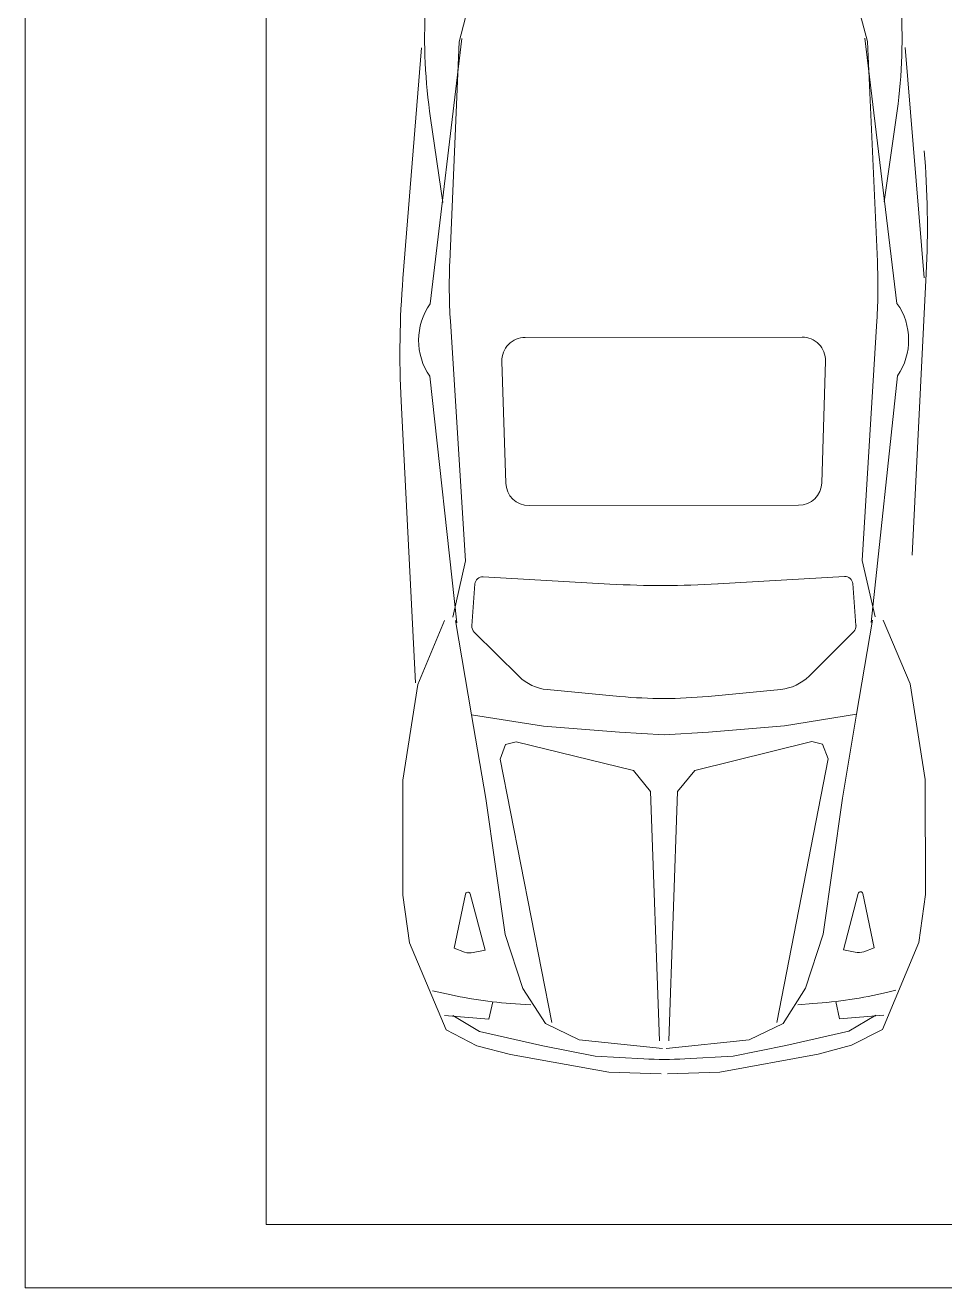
# Model space of a CAD drawing. Header units: inches. Extents: x 13 to 261, y -112 to -47.
# Drawn here: x 47.251 to 50.156, y -83.927 to -79.94 of the extents above; entities that cross this region are included whole.
import ezdxf

# ---------------------------------------------------------------- set-up
doc = ezdxf.new("R2010")
doc.units = ezdxf.units.IN
doc.header["$MEASUREMENT"] = 0
for name, color, linetype, lineweight in [('AUTOS', 6, 'Continuous', 20), ('BANQUETA', 2, 'Continuous', 18), ('CAJONES', 3, 'Continuous', 20)]:
    doc.layers.add(name, color=color, linetype=linetype, lineweight=lineweight)

msp = doc.modelspace()

# ---------------------------------------------------------------- linework, layer by layer
at = {"layer": 'AUTOS'}
for p, q in [((48.6216, -79.992), (48.6557, -79.8627)), ((49.9116, -79.9908), (49.8773, -79.8615)), ((48.4439, -80.7392), (48.5025, -80.0113)), ((48.5301, -80.8197), (48.6295, -79.9816)), ((48.5919, -80.6873), (48.6216, -79.992)), ((50.0047, -80.8183), (49.9036, -79.9804)), ((49.9427, -80.686), (49.9116, -79.9908)), ((50.0907, -80.7375), (50.0307, -80.0098)), ((48.5703, -80.4992), (48.5312, -80.2335)), ((49.9639, -80.4978), (50.0025, -80.232)), ((50.0531, -81.6137), (50.0971, -80.7235)), ((48.6417, -81.6317), (48.5938, -80.8744)), ((49.8947, -81.6304), (49.9411, -80.873)), ((48.8302, -80.9256), (49.7048, -80.9247)), ((48.7688, -81.3855), (48.7566, -81.0015)), ((49.7671, -81.3846), (49.7786, -81.0005)), ((48.6137, -81.8273), (48.5289, -81.0484)), ((49.9231, -81.826), (50.0063, -81.0469)), ((48.4841, -82.0167), (48.4383, -81.1266)), ((49.6938, -81.4559), (48.8423, -81.4568)), ((48.6015, -81.8089), (48.6417, -81.6317)), ((49.9353, -81.8076), (49.8947, -81.6304)), ((48.6974, -81.6817), (49.0973, -81.7046)), ((49.8391, -81.6806), (49.4392, -81.7043)), ((48.6616, -81.8368), (48.6715, -81.7044)), ((49.8752, -81.8356), (49.865, -81.7032)), ((48.4905, -82.0216), (48.5756, -81.8202)), ((48.6098, -81.8202), (48.6601, -82.1171)), ((49.927, -81.8189), (49.8773, -82.1159)), ((50.0467, -82.0201), (49.9611, -81.8189)), ((48.8102, -81.996), (48.6688, -81.8561)), ((49.7269, -81.9951), (49.868, -81.8549)), ((48.4438, -82.3236), (48.4905, -82.0216)), ((49.1293, -82.0595), (48.8999, -82.0379)), ((49.408, -82.0592), (49.6373, -82.0371)), ((50.094, -82.322), (50.0467, -82.0201)), ((48.7057, -82.3817), (48.6601, -82.1171)), ((48.6601, -82.1171), (48.8885, -82.1536)), ((49.8773, -82.1159), (49.6489, -82.1528)), ((49.8322, -82.3806), (49.8773, -82.1159)), ((48.8885, -82.1536), (49.1281, -82.1721)), ((49.6489, -82.1528), (49.4094, -82.1718)), ((48.7678, -82.2113), (48.8019, -82.2032)), ((48.8019, -82.2032), (49.1719, -82.2933)), ((49.1281, -82.1721), (49.2687, -82.1803)), ((49.4094, -82.1718), (49.2687, -82.1803)), ((49.7357, -82.2023), (49.3658, -82.2931)), ((49.7697, -82.2103), (49.7357, -82.2023)), ((48.7506, -82.2572), (48.7678, -82.2113)), ((49.7871, -82.2562), (49.7697, -82.2103)), ((48.9141, -83.0894), (48.7506, -82.2572)), ((49.6249, -83.0887), (49.7871, -82.2562)), ((48.4438, -82.6869), (48.4438, -82.3236)), ((49.1719, -82.2933), (49.2264, -82.3595)), ((49.3658, -82.2931), (49.3114, -82.3594)), ((50.0944, -82.6853), (50.094, -82.322)), ((49.2264, -82.3595), (49.2549, -83.147)), ((49.3114, -82.3594), (49.2843, -83.147)), ((48.7668, -82.811), (48.7057, -82.3817)), ((49.7717, -82.81), (49.8322, -82.3806)), ((48.465, -82.8381), (48.4438, -82.6869)), ((48.6055, -82.8547), (48.6415, -82.6835)), ((48.6558, -82.6831), (48.7032, -82.8603)), ((49.8824, -82.6819), (49.8354, -82.8592)), ((49.9331, -82.8534), (49.8967, -82.6822)), ((50.0735, -82.8365), (50.0944, -82.6853)), ((48.58, -83.1123), (48.465, -82.8381)), ((48.8227, -82.9814), (48.7668, -82.811)), ((49.7161, -82.9805), (49.7717, -82.81)), ((49.9591, -83.1109), (50.0735, -82.8365)), ((48.6387, -82.8668), (48.6055, -82.8547)), ((48.7032, -82.8603), (48.6661, -82.8686)), ((49.8354, -82.8592), (49.8724, -82.8674)), ((49.8999, -82.8655), (49.9331, -82.8534)), ((48.5376, -82.9889), (48.5671, -82.9958)), ((48.8943, -83.0928), (48.8227, -82.9814)), ((49.6447, -83.0921), (49.7161, -82.9805)), ((50.0012, -82.9875), (49.9717, -82.9944)), ((48.7278, -83.0238), (48.7157, -83.0787)), ((48.7996, -83.0305), (48.8476, -83.0338)), ((49.7393, -83.0296), (49.6913, -83.033)), ((49.811, -83.0228), (49.8232, -83.0776)), ((48.7157, -83.0787), (48.5756, -83.0674)), ((48.6863, -83.1175), (48.6011, -83.0674)), ((49.8232, -83.0776), (49.9633, -83.066)), ((49.8528, -83.1163), (49.9378, -83.066)), ((48.6777, -83.1624), (48.58, -83.1123)), ((48.886, -83.1624), (48.6863, -83.1175)), ((49.001, -83.1442), (48.8943, -83.0928)), ((49.5381, -83.1437), (49.6447, -83.0921)), ((49.6531, -83.1616), (49.8528, -83.1163)), ((49.8615, -83.1612), (49.9591, -83.1109)), ((48.784, -83.1903), (48.6777, -83.1624)), ((49.0516, -83.1959), (48.886, -83.1624)), ((49.2638, -83.1712), (49.001, -83.1442)), ((49.2754, -83.1712), (49.5381, -83.1437)), ((49.4876, -83.1955), (49.6531, -83.1616)), ((49.7552, -83.1893), (49.8615, -83.1612)), ((49.094, -83.2465), (48.784, -83.1903)), ((49.2047, -83.2042), (49.0516, -83.1959)), ((49.3345, -83.2041), (49.4876, -83.1955)), ((49.4453, -83.2462), (49.7552, -83.1893)), ((49.2599, -83.2517), (49.094, -83.2465)), ((49.2794, -83.2517), (49.4453, -83.2462))]:
    msp.add_line(p, q, dxfattribs=at)
for centre, radius, start, end in [((50.2778, -79.9765), 1.7654, 176.9998, 188.3676), ((48.2554, -79.9785), 1.7654, 351.7454, 3.1132), ((47.1583, -80.5781), 2.9424, 357.1678, 4.7177), ((50.3557, -80.7628), 1.7654, 177.5491, 183.6237), ((48.179, -80.7649), 1.7654, 356.4893, 2.5638), ((51.3768, -80.9754), 2.9424, 175.3952, 182.9452), ((48.6924, -80.9349), 0.199, 144.6492, 214.7769), ((49.8426, -80.9337), 0.199, 325.336, 35.4638), ((48.8301, -80.9992), 0.0736, 89.9245, 181.8201), ((49.7051, -80.9983), 0.0736, 358.2929, 90.1885), ((48.8423, -81.3832), 0.0736, 181.8201, 269.9989), ((49.6936, -81.3824), 0.0736, 270.1141, 358.2929), ((48.696, -81.7062), 0.0245, 86.7256, 175.7151), ((49.8406, -81.7051), 0.0245, 4.3979, 93.3874), ((49.2654, -78.767), 2.9424, 266.7256, 273.3874), ((48.6861, -81.8387), 0.0245, 175.7151, 225.3046), ((49.8508, -81.8375), 0.0245, 314.8083, 4.3979), ((48.9137, -81.8914), 0.1471, 225.3046, 264.6214), ((49.6233, -81.8907), 0.1471, 275.4916, 314.8083), ((49.2672, -80.5948), 1.4712, 264.6214, 275.4916), ((48.6487, -82.685), 0.00736, 14.96, 168.1125), ((49.8895, -82.6838), 0.00736, 12.0005, 165.153), ((48.6555, -82.8207), 0.049, 249.9787, 282.5384), ((49.883, -82.8195), 0.049, 257.5746, 290.1342), ((48.9001, -81.5628), 1.4712, 256.9166, 266.0811), ((49.6358, -81.5621), 1.4712, 274.0319, 283.1964), ((49.2685, -82.029), 1.1769, 266.8942, 273.2188)]:
    msp.add_arc(centre, radius, start, end, dxfattribs=at)
at = {"layer": 'BANQUETA'}
for p, q in [((47.2507, -78.7268), (47.2507, -83.9268)), ((47.2507, -83.9268), (65.4507, -83.9268))]:
    msp.add_line(p, q, dxfattribs=at)
at = {"layer": 'CAJONES'}
for p, q in [((48.0115, -78.7268), (48.0115, -83.7268)), ((48.0115, -83.7268), (64.8115, -83.7268))]:
    msp.add_line(p, q, dxfattribs=at)

doc.saveas('drawing.dxf')
